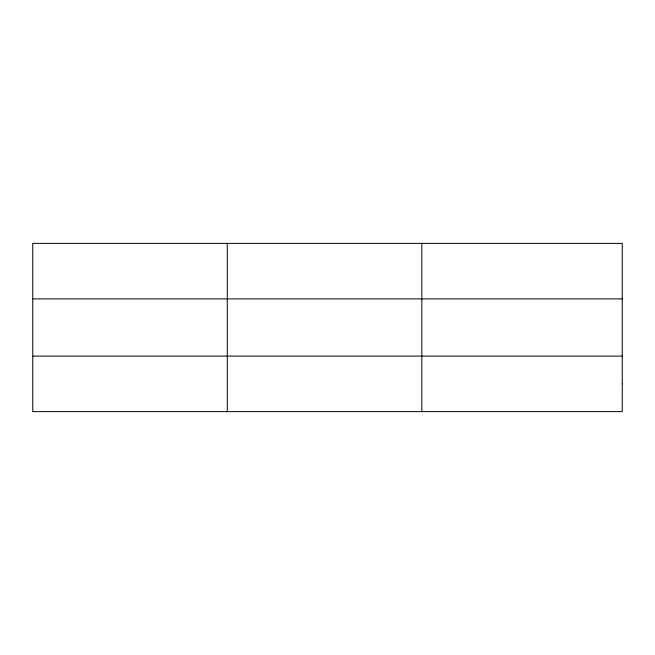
<?xml version="1.0" encoding="UTF-8"?>
<svg xmlns="http://www.w3.org/2000/svg" width="655" height="655" viewBox="0 0 655 655"><rect width="100%" height="100%" fill="white"/><g stroke="black" fill="none" stroke-linecap="round" stroke-linejoin="round"><path stroke-width="0.98" d="M227.285 411.627L227.285 243.373M421.82 411.627L421.82 243.373M32.75 298.893L622.25 298.893M32.75 356.107L622.25 356.107M622.25 383.871L622.25 411.627L32.75 411.627L32.75 243.373L622.25 243.373L622.25 383.871"/></g></svg>
